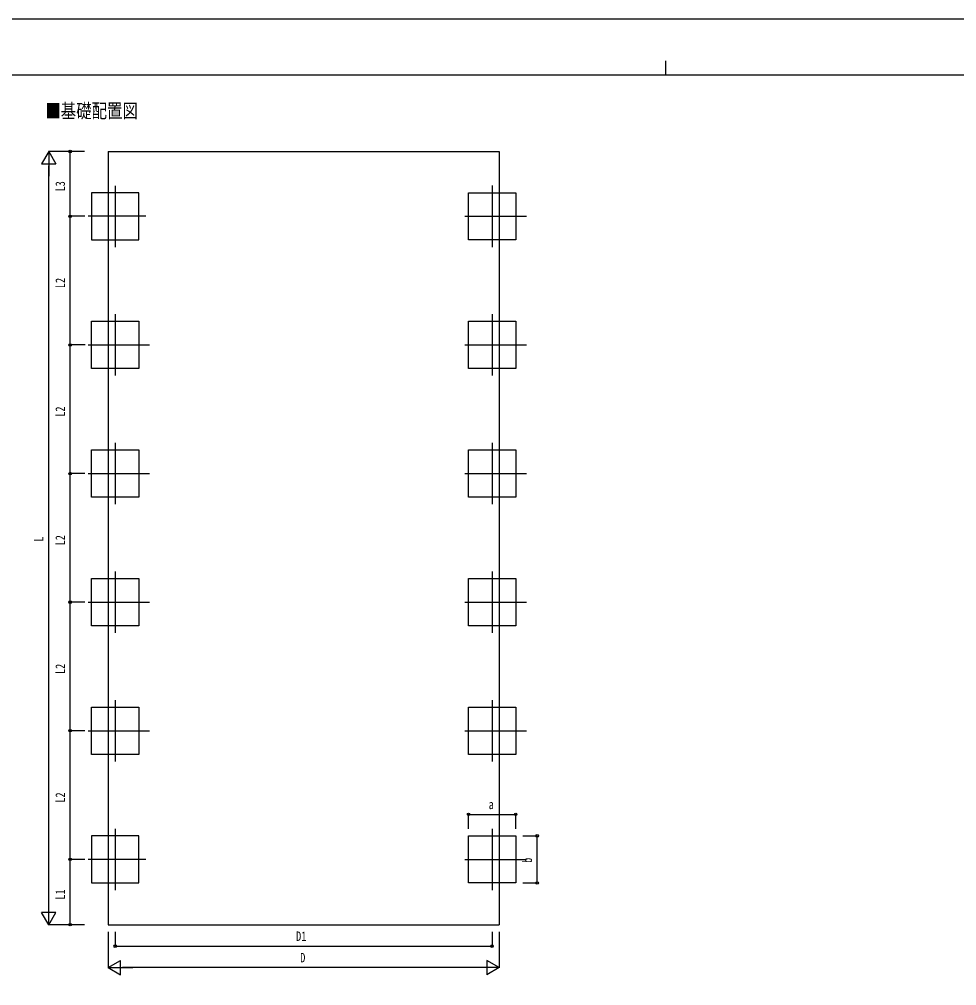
# Model space of a CAD drawing. Units: millimetres, scale not verified. Extents: x -16820 to 16820, y -11880 to 11880.
# Drawn here: x -9060 to 4054, y -1644 to 11880 of the extents above; entities that cross this region are included whole.
import ezdxf
from ezdxf.enums import TextEntityAlignment as Align

# ---------------------------------------------------------------- set-up
doc = ezdxf.new("R2010")
doc.units = ezdxf.units.MM
doc.header["$LTSCALE"] = 50
for name, color, linetype in [('0-2_USER1', 3, 'Continuous'), ('0-4_YKK_12', 2, 'Continuous'), ('0-6_YKK_A1', 4, 'Continuous'), ('0-7_YKK_D', 6, 'Continuous'), ('0-8_YKK_ZWAK', 7, 'Continuous')]:
    doc.layers.add(name, color=color, linetype=linetype)
doc.styles.add('ＭＳ ゴシック', font='')
doc.styles.get('ＭＳ ゴシック').set_extended_font_data('MS Gothic')

msp = doc.modelspace()

# ---------------------------------------------------------------- linework, layer by layer
at = {"layer": '0-4_YKK_12'}
for p, q in [((-7718.42, 9547.85), (-7718.42, 8693.57)), ((-2445.42, 9553.57), (-2445.42, 8693.57)), ((-7288.42, 9123.57), (-8098.42, 9123.57)), ((-2825.42, 9123.57), (-1965.42, 9123.57)), ((-7718.42, 7753.57), (-7718.42, 6893.57)), ((-2445.42, 7753.57), (-2445.42, 6893.57)), ((-8098.42, 7323.57), (-7238.42, 7323.57)), ((-2825.42, 7323.57), (-1965.42, 7323.57)), ((-7718.42, 5953.57), (-7718.42, 5093.57)), ((-2445.42, 5953.57), (-2445.42, 5093.57)), ((-8098.42, 5523.57), (-7238.42, 5523.57)), ((-2825.42, 5523.57), (-1965.42, 5523.57)), ((-7718.42, 4153.57), (-7718.42, 3293.57)), ((-2445.42, 4153.57), (-2445.42, 3293.57)), ((-8098.42, 3723.57), (-7238.42, 3723.57)), ((-2825.42, 3723.57), (-1965.42, 3723.57)), ((-7718.42, 2353.57), (-7718.42, 1493.57)), ((-2445.42, 2353.57), (-2445.42, 1493.57)), ((-8098.42, 1923.57), (-7238.42, 1923.57)), ((-2825.42, 1923.57), (-1965.42, 1923.57)), ((-7718.42, 553.57), (-7718.42, -306.43)), ((-2445.42, 553.57), (-2445.42, -306.43)), ((-7288.42, 123.57), (-8098.42, 123.57)), ((-2825.42, 123.57), (-1965.42, 123.57))]:
    msp.add_line(p, q, dxfattribs=at)
at = {"layer": '0-6_YKK_A1'}
for p, q in [((-7816.92, 10030), (-7816.92, -791.02)), ((-8048.42, 453.57), (-8048.42, -206.43)), ((-7816.92, -791.02), (-2346.92, -791.02))]:
    msp.add_line(p, q, dxfattribs=at)
msp.add_lwpolyline([(-7816.92, 10030), (-2346.92, 10030), (-2346.92, -791.02)], dxfattribs=at)
for points in [[(-7388.42, 8793.57), (-7388.42, 9453.57), (-8048.42, 9453.57), (-8048.42, 8793.57)], [(-2775.42, 8793.57), (-2775.42, 9453.57), (-2115.42, 9453.57), (-2115.42, 8793.57)], [(-8048.42, 6993.57), (-8048.42, 7653.57), (-7388.42, 7653.57), (-7388.42, 6993.57)], [(-2775.42, 6993.57), (-2775.42, 7653.57), (-2115.42, 7653.57), (-2115.42, 6993.57)], [(-8048.42, 5193.57), (-8048.42, 5853.57), (-7388.42, 5853.57), (-7388.42, 5193.57)], [(-2775.42, 5193.57), (-2775.42, 5853.57), (-2115.42, 5853.57), (-2115.42, 5193.57)], [(-8048.42, 3393.57), (-8048.42, 4053.57), (-7388.42, 4053.57), (-7388.42, 3393.57)], [(-2775.42, 3393.57), (-2775.42, 4053.57), (-2115.42, 4053.57), (-2115.42, 3393.57)], [(-8048.42, 1593.57), (-8048.42, 2253.57), (-7388.42, 2253.57), (-7388.42, 1593.57)], [(-2775.42, 1593.57), (-2775.42, 2253.57), (-2115.42, 2253.57), (-2115.42, 1593.57)], [(-7388.42, -206.43), (-7388.42, 453.57), (-8048.42, 453.57), (-8048.42, -206.43)], [(-2775.42, -206.43), (-2775.42, 453.57), (-2115.42, 453.57), (-2115.42, -206.43)]]:
    msp.add_lwpolyline(points, close=True, dxfattribs=at)
at = {"layer": '0-7_YKK_D'}
for p, q in [((-8648.42, 10030), (-8748.42, 9856.79)), ((-8148.42, 10030), (-8649.42, 10030)), ((-8648.42, 10030), (-8548.42, 9856.79)), ((-8648.42, 10030), (-8648.42, 9683.59)), ((-8148.42, 10030), (-8349.42, 10030)), ((-8348.42, 9123.57), (-8348.42, 10030)), ((-8748.42, 9856.79), (-8548.42, 9856.79)), ((-8648.42, -591.02), (-8648.42, 9830)), ((-8148.42, 9123.57), (-8349.42, 9123.57)), ((-8142.67, 9123.57), (-8349.42, 9123.57)), ((-8348.42, 7323.57), (-8348.42, 9123.57)), ((-8140.67, 7323.57), (-8349.42, 7323.57)), ((-8141.67, 7323.57), (-8349.42, 7323.57)), ((-8348.42, 5523.57), (-8348.42, 7323.57)), ((-8142.67, 5523.57), (-8349.42, 5523.57)), ((-8142.67, 5523.57), (-8349.42, 5523.57)), ((-8348.42, 3723.57), (-8348.42, 5523.57)), ((-8141.67, 3723.57), (-8349.42, 3723.57)), ((-8142.67, 3723.57), (-8349.42, 3723.57)), ((-8348.42, 1923.57), (-8348.42, 3723.57)), ((-8142.67, 1923.57), (-8349.42, 1923.57)), ((-8148.42, 1923.57), (-8349.42, 1923.57)), ((-8348.42, 123.57), (-8348.42, 1923.57)), ((-2775.42, 553.57), (-2775.42, 754.57)), ((-2775.42, 753.57), (-2115.42, 753.57)), ((-2115.42, 553.57), (-2115.42, 754.57)), ((-2015.42, 453.57), (-1814.42, 453.57)), ((-1815.42, -206.43), (-1815.42, 453.57)), ((-8148.42, 123.57), (-8349.42, 123.57)), ((-8142.67, 123.57), (-8349.42, 123.57)), ((-8348.42, -791.02), (-8348.42, 123.57)), ((-2015.42, -206.43), (-1814.42, -206.43)), ((-8648.42, -791.02), (-8648.42, -444.61)), ((-8648.42, -791.02), (-8748.42, -617.81)), ((-8548.42, -617.81), (-8748.42, -617.81)), ((-8648.42, -791.02), (-8548.42, -617.81)), ((-8148.42, -791.02), (-8649.42, -791.02)), ((-8148.42, -791.02), (-8349.42, -791.02)), ((-7816.92, -891.02), (-7816.92, -1392.02)), ((-7718.42, -891.02), (-7718.42, -1092.02)), ((-2445.42, -891.02), (-2445.42, -1092.02)), ((-2346.92, -891.02), (-2346.92, -1392.02)), ((-7718.42, -1091.02), (-2445.42, -1091.02)), ((-7816.92, -1391.02), (-7643.72, -1291.02)), ((-7643.72, -1491.02), (-7643.72, -1291.02)), ((-2346.92, -1391.02), (-2520.13, -1291.02)), ((-2520.13, -1291.02), (-2520.13, -1491.02)), ((-7816.92, -1391.02), (-7643.72, -1491.02)), ((-7816.92, -1391.02), (-7470.51, -1391.02)), ((-2546.92, -1391.02), (-7616.92, -1391.02)), ((-2346.92, -1391.02), (-2693.33, -1391.02)), ((-2346.92, -1391.02), (-2520.13, -1491.02))]:
    msp.add_line(p, q, dxfattribs=at)
for centre in [(-8348.42, 10030), (-8348.42, 9123.57), (-8348.42, 9123.57), (-8348.42, 7323.57), (-8348.42, 7323.57), (-8348.42, 5523.57), (-8348.42, 5523.57), (-8348.42, 3723.57), (-8348.42, 3723.57), (-8348.42, 1923.57), (-8348.42, 1923.57), (-2775.42, 753.57), (-2115.42, 753.57), (-1815.42, 453.57), (-8348.42, 123.57), (-8348.42, 123.57), (-1815.42, -206.43), (-8348.42, -791.02), (-7718.42, -1091.02), (-2445.42, -1091.02)]:
    msp.add_circle(centre, 17, dxfattribs=at)
at = {"layer": '0-8_YKK_ZWAK'}
for p, q in [((-19.92, 11300), (-19.92, 11100)), ((15580.08, 11100), (-15619.92, 11100))]:
    msp.add_line(p, q, dxfattribs=at)
msp.add_lwpolyline([(-16820, -11880), (16820, -11880), (16820, 11880), (-16820, 11880)], close=True, dxfattribs=at)

# ---------------------------------------------------------------- texts
at = {"layer": '0-2_USER1', "style": 'ＭＳ ゴシック', "width": 0.8}
msp.add_text('■基礎配置図', height=197.9, dxfattribs=at).set_placement((-8696.34, 10441.26), align=Align.BOTTOM_LEFT)
at = {"layer": '0-7_YKK_D', "style": 'ＭＳ ゴシック', "width": 0.8}
for s, p in [('L3', (-8382.42, 9471.19)), ('L2', (-8382.42, 8117.97)), ('L2', (-8382.42, 6317.97)), ('L', (-8682.42, 4571.49)), ('L2', (-8382.42, 4517.97)), ('L2', (-8382.42, 2717.97)), ('L2', (-8382.42, 917.97)), ('b', (-1849.42, 75.57)), ('L1', (-8382.42, -439.32))]:
    msp.add_text(s, height=132, rotation=90, dxfattribs=at).set_placement(p, align=Align.BOTTOM_LEFT)
for s, p in [('a', (-2493.42, 787.57)), ('D1', (-5187.52, -1057.02)), ('D', (-5129.92, -1357.02))]:
    msp.add_text(s, height=132, dxfattribs=at).set_placement(p, align=Align.BOTTOM_LEFT)

doc.saveas('drawing.dxf')
